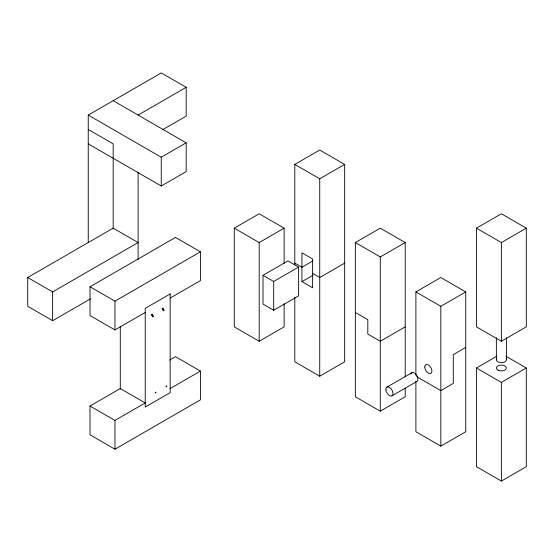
<?xml version="1.0" encoding="UTF-8"?>
<svg xmlns="http://www.w3.org/2000/svg" width="554" height="554" viewBox="0 0 554 554"><rect width="100%" height="100%" fill="white"/><g stroke="black" fill="none" stroke-linecap="round" stroke-linejoin="round"><path stroke-width="0.83" d="M88.245 242.562L88.245 115.073L161.256 72.927L186.186 87.317L186.186 116.105L162.343 129.865M138.105 115.073L186.186 87.317M88.245 115.073L161.256 157.225L186.186 142.835L186.186 171.622L161.256 186.012L88.245 143.86M27.7 277.512L113.175 228.165L138.105 242.562L52.63 291.91L27.7 277.512L27.7 306.3L52.63 320.697L90.537 298.807M294.804 264.84L294.804 164.42L319.734 150.03L344.664 164.42L344.664 361.817L319.734 376.214L294.804 361.817L294.804 297.45M145.224 312.47L114.955 329.949L90.025 315.551L90.025 286.764L175.5 237.417L200.43 251.814L200.43 280.601L170.154 298.073M284.126 303.689L284.126 326.86L259.196 341.257L234.266 326.86L234.266 228.165L259.196 213.775L284.126 228.165L284.126 263.351M294.804 164.42L319.734 178.817L344.664 164.42M90.025 286.764L114.955 301.161L200.43 251.814M234.266 228.165L259.196 242.562L284.126 228.165M263.012 275.31L287.942 260.913L298.627 267.083L298.627 295.871L273.697 310.261L263.012 304.098L263.012 275.31L273.697 281.48L298.627 267.083M312.927 260.886L301.93 267.236L294.804 263.122M405.209 388.139L405.209 396.775L380.279 411.165L355.349 396.775L355.349 242.555L380.279 228.165L405.209 242.555L405.209 376.921M301.93 281.626L312.615 287.796L312.615 259.009L301.93 252.839L301.93 281.626L312.927 275.276M90.025 406.027L120.294 388.548L145.224 402.938L114.955 420.417L90.025 406.027L90.025 434.814L114.955 449.204L200.43 399.856L200.43 371.069L175.5 356.679L169.593 360.086M344.664 263.122L319.734 277.512L312.615 273.399M355.349 242.555L380.279 256.952L405.209 242.555M170.154 388.548L200.43 371.069M476.44 228.165L501.37 213.768L526.3 228.165L526.3 326.86L501.37 341.257L476.44 326.86L476.44 228.165L501.37 242.555L526.3 228.165M415.895 375.349L415.895 291.91L440.825 277.512L465.755 291.91L465.755 431.725L440.825 446.122L415.895 431.725L415.895 381.332M405.209 326.86L380.279 341.257L367.814 334.062L367.814 319.665L355.349 312.47M415.895 291.91L440.825 306.3L465.755 291.91M386.921 387.121L411.851 372.731M465.755 347.42L453.29 354.622L453.29 383.41L440.825 390.605L416.629 376.637M391.962 395.847L416.892 381.45M505.767 356.132L526.3 367.988L526.3 466.683L501.37 481.073L476.44 466.683L476.44 367.988L496.973 356.132M476.44 367.988L501.37 382.378L526.3 367.988M113.175 100.683L186.186 142.835M88.245 129.47L113.175 143.86L113.175 228.629M162.841 308.024L164.129 310.254L163.368 310.69L162.087 308.467M162.959 308.952L163.818 310.434M162.398 308.287L163.686 310.51M152.163 314.194L153.444 316.424L152.682 316.86L151.401 314.637M152.274 315.122L153.133 316.604M151.713 314.45L153.001 316.68M506.446 337.711L506.446 359.726M501.37 242.555L501.37 341.257M501.37 382.378L501.37 481.073M496.37 337.711L496.37 359.726M440.825 306.3L440.825 446.122M380.279 256.952L380.279 411.165M319.734 178.817L319.734 376.214M273.697 281.48L273.697 310.261M259.196 242.562L259.196 341.257M161.256 157.225L161.256 186.012M138.105 172.183L138.105 259.494M120.294 326.576L120.294 389.227M114.955 301.161L114.955 329.949M114.955 420.417L114.955 449.204M52.63 291.91L52.63 320.697M506.273 358.971A5.034 2.909 0 0 1 501.405 362.628A5.034 2.909 0 0 1 496.543 358.971M410.929 374.04A5.034 2.909 60 0 1 416.539 375.079A5.034 2.909 60 0 1 416.151 381.678M170.154 293.966L145.224 308.356L145.224 407.051L170.154 392.661L170.154 293.966M155.716 392.184L155.272 392.447L155.591 392.987L156.034 392.731L155.716 392.184M166.401 386.02L165.958 386.276L166.269 386.824L166.719 386.56L166.401 386.02M498.129 370.211A5.034 2.909 0 0 0 506.328 368.493A5.034 2.909 0 0 0 499.646 365.252A5.034 2.909 0 0 0 498.129 370.211M424.8 366.956A5.034 2.909 60 0 0 430.139 373.604A5.034 2.909 60 0 0 430.139 366.478A5.034 2.909 60 0 0 424.8 366.956M385.882 389.427A5.034 2.909 60 0 0 391.221 396.075A5.034 2.909 60 0 0 391.221 388.95A5.034 2.909 60 0 0 385.882 389.427"/></g></svg>
